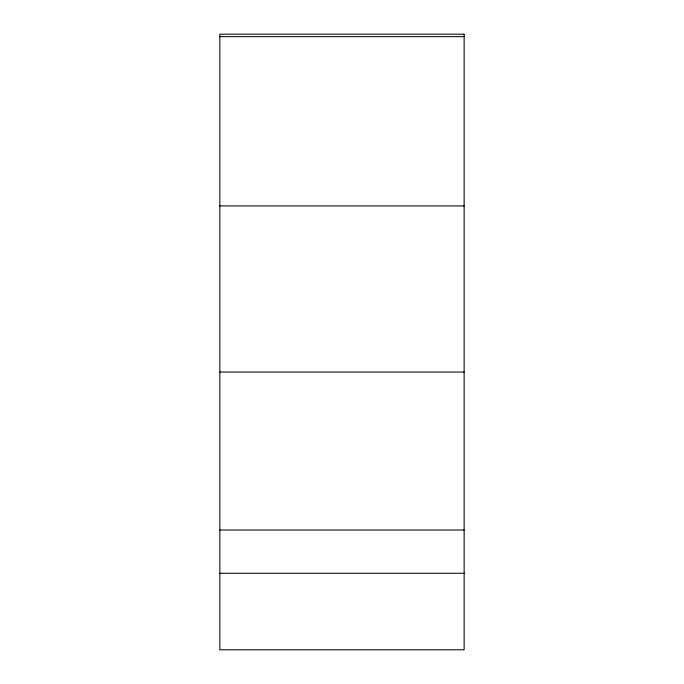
<?xml version="1.0" encoding="UTF-8"?>
<svg xmlns="http://www.w3.org/2000/svg" width="684" height="684" viewBox="0 0 684 684"><rect width="100%" height="100%" fill="white"/><g stroke="black" fill="none" stroke-linecap="round" stroke-linejoin="round"><path stroke-width="1.03" d="M219.863 36.628L464.137 36.628M219.863 205.935L464.137 205.935M219.863 372.045L464.137 372.045M219.863 530.032L464.137 530.032M219.863 573.26L464.137 573.26M464.137 34.2L219.863 34.2L219.863 649.8L464.137 649.8L464.137 34.2"/></g></svg>
